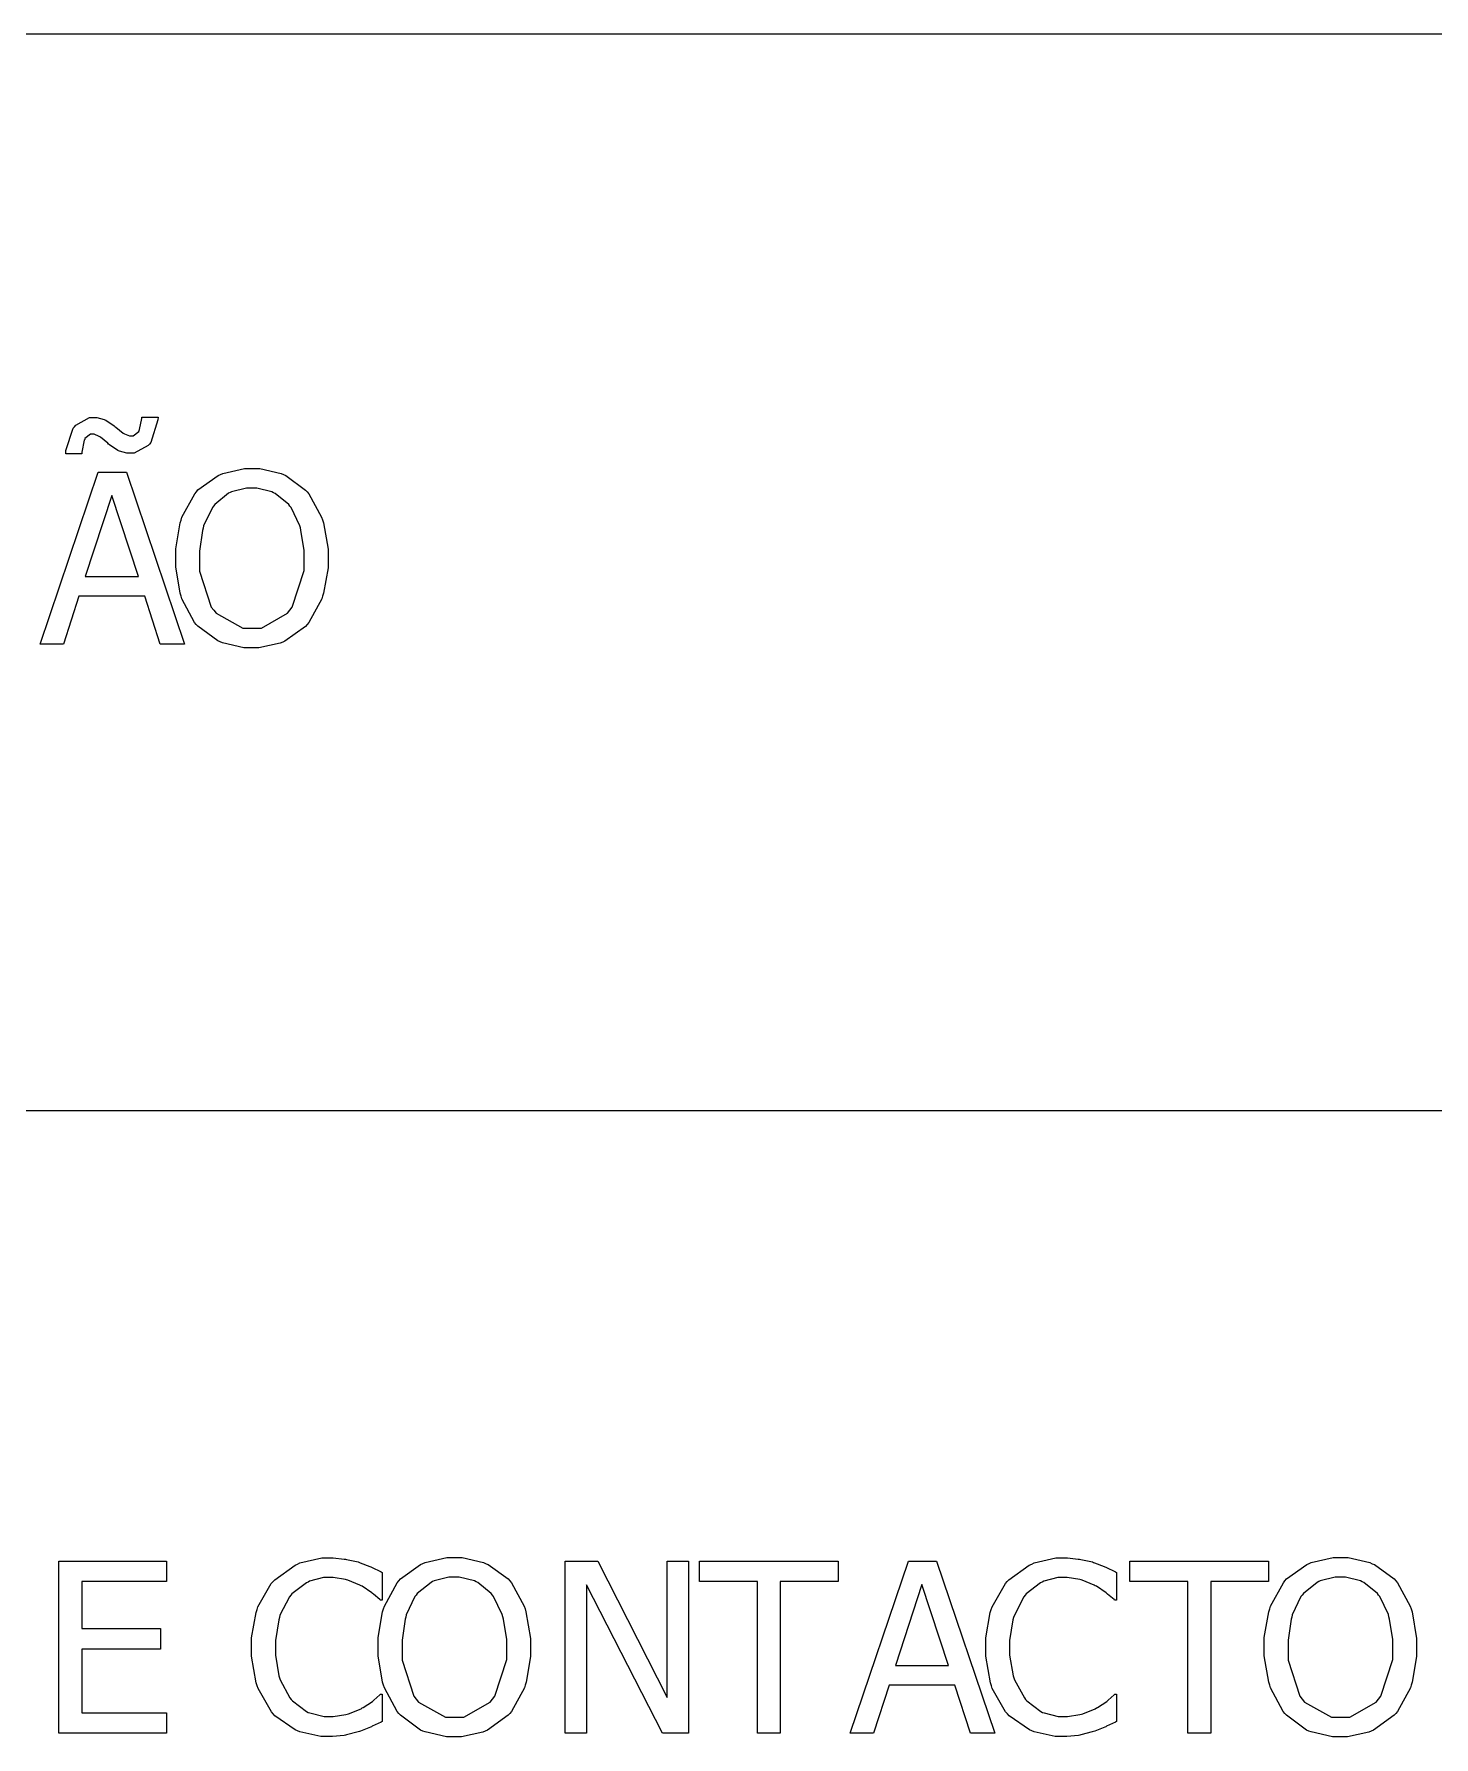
# Model space of a CAD drawing. Header units: millimetres. Extents: x 1974 to 2560, y 1429 to 1567.
# Drawn here: x 2482.196 to 2483.57, y 1522.892 to 1524.563 of the extents above; entities that cross this region are included whole.
import ezdxf

# ---------------------------------------------------------------- set-up
doc = ezdxf.new("R2010")
doc.units = ezdxf.units.MM
doc.layers.add('TEXTO', color=4, linetype='Continuous')

msp = doc.modelspace()

# ---------------------------------------------------------------- linework, layer by layer
at = {"layer": 'TEXTO', "color": 0}
for p, q in [((2507.7976, 1524.5625), (2478.9131, 1524.5625)), ((2482.2373, 1524.179), (2482.2507, 1524.1864)), ((2482.2507, 1524.1864), (2482.2553, 1524.1864)), ((2482.2553, 1524.1864), (2482.2579, 1524.1864)), ((2482.2579, 1524.1864), (2482.2651, 1524.1845)), ((2482.2999, 1524.1746), (2482.3021, 1524.1856)), ((2482.3021, 1524.1856), (2482.3022, 1524.1869)), ((2482.3022, 1524.1869), (2482.3181, 1524.1869)), ((2482.3022, 1524.1869), (2482.3022, 1524.1869)), ((2482.3181, 1524.1869), (2482.3179, 1524.1841)), ((2482.2276, 1524.154), (2482.2347, 1524.176)), ((2482.2347, 1524.176), (2482.2361, 1524.1774)), ((2482.2361, 1524.1774), (2482.2373, 1524.179)), ((2482.2518, 1524.17), (2482.2463, 1524.1658)), ((2482.2538, 1524.17), (2482.2518, 1524.17)), ((2482.2554, 1524.17), (2482.2538, 1524.17)), ((2482.2603, 1524.1679), (2482.2554, 1524.17)), ((2482.2651, 1524.1845), (2482.2659, 1524.1841)), ((2482.2659, 1524.1841), (2482.2667, 1524.1838)), ((2482.2667, 1524.1838), (2482.2748, 1524.1784)), ((2482.2748, 1524.1784), (2482.2757, 1524.1776)), ((2482.2757, 1524.1776), (2482.2765, 1524.1769)), ((2482.2765, 1524.1769), (2482.2838, 1524.1712)), ((2482.2838, 1524.1712), (2482.2845, 1524.1709)), ((2482.2845, 1524.1709), (2482.285, 1524.1705)), ((2482.285, 1524.1705), (2482.29, 1524.1685)), ((2482.29, 1524.1685), (2482.2916, 1524.1685)), ((2482.2916, 1524.1685), (2482.2936, 1524.1685)), ((2482.2936, 1524.1685), (2482.299, 1524.1729)), ((2482.299, 1524.1729), (2482.2995, 1524.1736)), ((2482.2995, 1524.1736), (2482.2999, 1524.1746)), ((2482.3179, 1524.1841), (2482.3108, 1524.162)), ((2482.2275, 1524.151), (2482.2276, 1524.154)), ((2482.2456, 1524.1641), (2482.2433, 1524.1525)), ((2482.2433, 1524.1525), (2482.2433, 1524.151)), ((2482.246, 1524.1648), (2482.2456, 1524.1641)), ((2482.2463, 1524.1658), (2482.246, 1524.1648)), ((2482.261, 1524.1674), (2482.2603, 1524.1679)), ((2482.2616, 1524.1671), (2482.261, 1524.1674)), ((2482.2686, 1524.1612), (2482.2616, 1524.1671)), ((2482.2695, 1524.1604), (2482.2686, 1524.1612)), ((2482.2703, 1524.1597), (2482.2695, 1524.1604)), ((2482.2785, 1524.1541), (2482.2703, 1524.1597)), ((2482.2793, 1524.1537), (2482.2785, 1524.1541)), ((2482.2801, 1524.1534), (2482.2793, 1524.1537)), ((2482.2875, 1524.1515), (2482.2801, 1524.1534)), ((2482.3084, 1524.1589), (2482.2947, 1524.1515)), ((2482.3097, 1524.1604), (2482.3084, 1524.1589)), ((2482.3108, 1524.162), (2482.3097, 1524.1604)), ((2482.2433, 1524.151), (2482.2275, 1524.151)), ((2482.2902, 1524.1515), (2482.2875, 1524.1515)), ((2482.2947, 1524.1515), (2482.2902, 1524.1515)), ((2482.3814, 1524.1317), (2482.4027, 1524.1365)), ((2482.4027, 1524.1365), (2482.4099, 1524.1365)), ((2482.4099, 1524.1365), (2482.4177, 1524.1365)), ((2482.4177, 1524.1365), (2482.4387, 1524.1315)), ((2482.2024, 1523.9641), (2482.2593, 1524.1329)), ((2482.2593, 1524.1329), (2482.287, 1524.1329)), ((2482.287, 1524.1329), (2482.3439, 1523.9641)), ((2482.3571, 1524.1155), (2482.3768, 1524.1296)), ((2482.3768, 1524.1296), (2482.3791, 1524.1306)), ((2482.3791, 1524.1306), (2482.3814, 1524.1317)), ((2482.4387, 1524.1315), (2482.441, 1524.1305)), ((2482.441, 1524.1305), (2482.4433, 1524.1296)), ((2482.4433, 1524.1296), (2482.4627, 1524.1153)), ((2482.2726, 1524.1101), (2482.2466, 1524.0304)), ((2482.2987, 1524.0304), (2482.2726, 1524.1101)), ((2482.3414, 1524.0886), (2482.3539, 1524.1117)), ((2482.3539, 1524.1117), (2482.3556, 1524.1135)), ((2482.3556, 1524.1135), (2482.3571, 1524.1155)), ((2482.3871, 1524.1122), (2482.3736, 1524.1012)), ((2482.3886, 1524.1128), (2482.3871, 1524.1122)), ((2482.3901, 1524.1136), (2482.3886, 1524.1128)), ((2482.4047, 1524.1171), (2482.3901, 1524.1136)), ((2482.41, 1524.1171), (2482.4047, 1524.1171)), ((2482.4148, 1524.1171), (2482.41, 1524.1171)), ((2482.4297, 1524.1135), (2482.4148, 1524.1171)), ((2482.4313, 1524.1127), (2482.4297, 1524.1135)), ((2482.4329, 1524.1121), (2482.4313, 1524.1127)), ((2482.4463, 1524.1011), (2482.4329, 1524.1121)), ((2482.4627, 1524.1153), (2482.4643, 1524.1135)), ((2482.4643, 1524.1135), (2482.4659, 1524.1117)), ((2482.4643, 1524.1135), (2482.4643, 1524.1135)), ((2482.4659, 1524.1117), (2482.4784, 1524.0888)), ((2482.3396, 1524.0832), (2482.3405, 1524.0858)), ((2482.3405, 1524.0858), (2482.3414, 1524.0886)), ((2482.3713, 1524.0982), (2482.3627, 1524.0801)), ((2482.3725, 1524.0996), (2482.3713, 1524.0982)), ((2482.3736, 1524.1012), (2482.3725, 1524.0996)), ((2482.4474, 1524.0996), (2482.4463, 1524.1011)), ((2482.4485, 1524.0983), (2482.4474, 1524.0996)), ((2482.4569, 1524.0804), (2482.4485, 1524.0983)), ((2482.4784, 1524.0888), (2482.4793, 1524.086)), ((2482.4793, 1524.086), (2482.4802, 1524.0832)), ((2482.3353, 1524.0578), (2482.3396, 1524.0832)), ((2482.3616, 1524.0758), (2482.3587, 1524.0553)), ((2482.3622, 1524.0779), (2482.3616, 1524.0758)), ((2482.3627, 1524.0801), (2482.3622, 1524.0779)), ((2482.4576, 1524.0782), (2482.4569, 1524.0804)), ((2482.4582, 1524.0761), (2482.4576, 1524.0782)), ((2482.4613, 1524.0559), (2482.4582, 1524.0761)), ((2482.4802, 1524.0832), (2482.4847, 1524.0572)), ((2482.3353, 1524.0484), (2482.3353, 1524.0578)), ((2482.3587, 1524.0553), (2482.3587, 1524.0484)), ((2482.4613, 1524.0484), (2482.4613, 1524.0559)), ((2482.4847, 1524.0572), (2482.4847, 1524.0484)), ((2482.3353, 1524.0399), (2482.3353, 1524.0484)), ((2482.3396, 1524.0141), (2482.3353, 1524.0399)), ((2482.3587, 1524.0484), (2482.3587, 1524.0357)), ((2482.3587, 1524.0357), (2482.3702, 1524.0006)), ((2482.4497, 1524.0006), (2482.4613, 1524.0365)), ((2482.4613, 1524.0365), (2482.4613, 1524.0484)), ((2482.4613, 1524.0484), (2482.4613, 1524.0484)), ((2482.4847, 1524.0392), (2482.4803, 1524.0142)), ((2482.4847, 1524.0484), (2482.4847, 1524.0392)), ((2482.2466, 1524.0304), (2482.2987, 1524.0304)), ((2482.2466, 1524.0304), (2482.2466, 1524.0304)), ((2482.2404, 1524.0113), (2482.2251, 1523.9641)), ((2482.3049, 1524.0113), (2482.2404, 1524.0113)), ((2482.3202, 1523.9641), (2482.3049, 1524.0113)), ((2482.3405, 1524.0113), (2482.3396, 1524.0141)), ((2482.3413, 1524.0085), (2482.3405, 1524.0113)), ((2482.3538, 1523.9855), (2482.3413, 1524.0085)), ((2482.4786, 1524.0087), (2482.466, 1523.9855)), ((2482.4794, 1524.0114), (2482.4786, 1524.0087)), ((2482.4803, 1524.0142), (2482.4794, 1524.0114)), ((2482.3555, 1523.9836), (2482.3538, 1523.9855)), ((2482.3702, 1524.0006), (2482.3726, 1523.9976)), ((2482.3726, 1523.9976), (2482.3749, 1523.9947)), ((2482.3749, 1523.9947), (2482.4012, 1523.98)), ((2482.4193, 1523.98), (2482.4451, 1523.9947)), ((2482.4451, 1523.9947), (2482.4474, 1523.9976)), ((2482.4474, 1523.9976), (2482.4497, 1524.0006)), ((2482.466, 1523.9855), (2482.4643, 1523.9836)), ((2482.3571, 1523.9817), (2482.3555, 1523.9836)), ((2482.3767, 1523.9674), (2482.3571, 1523.9817)), ((2482.4012, 1523.98), (2482.41, 1523.98)), ((2482.41, 1523.98), (2482.4193, 1523.98)), ((2482.4626, 1523.9816), (2482.4425, 1523.9672)), ((2482.4643, 1523.9836), (2482.4626, 1523.9816)), ((2482.2251, 1523.9641), (2482.2024, 1523.9641)), ((2482.2251, 1523.9641), (2482.2251, 1523.9641)), ((2482.3439, 1523.9641), (2482.3202, 1523.9641)), ((2482.379, 1523.9664), (2482.3767, 1523.9674)), ((2482.3813, 1523.9654), (2482.379, 1523.9664)), ((2482.4021, 1523.9605), (2482.3813, 1523.9654)), ((2482.4099, 1523.9605), (2482.4021, 1523.9605)), ((2482.4169, 1523.9605), (2482.4099, 1523.9605)), ((2482.4379, 1523.9653), (2482.4169, 1523.9605)), ((2482.4403, 1523.9662), (2482.4379, 1523.9653)), ((2482.4425, 1523.9672), (2482.4403, 1523.9662)), ((2507.7976, 1523.5065), (2478.9131, 1523.5065)), ((2482.4569, 1523.0631), (2482.4785, 1523.068)), ((2482.4785, 1523.068), (2482.4857, 1523.068)), ((2482.4857, 1523.068), (2482.4897, 1523.068)), ((2482.4897, 1523.068), (2482.5004, 1523.067)), ((2482.5004, 1523.067), (2482.5017, 1523.0667)), ((2482.5017, 1523.0667), (2482.5028, 1523.0665)), ((2482.5028, 1523.0665), (2482.5144, 1523.0641)), ((2482.5801, 1523.0636), (2482.6014, 1523.0685)), ((2482.6014, 1523.0685), (2482.6086, 1523.0685)), ((2482.6086, 1523.0685), (2482.6163, 1523.0685)), ((2482.6163, 1523.0685), (2482.6374, 1523.0636)), ((2483.1773, 1523.0631), (2483.1988, 1523.068)), ((2483.1988, 1523.068), (2483.206, 1523.068)), ((2483.206, 1523.068), (2483.21, 1523.068)), ((2483.21, 1523.068), (2483.2206, 1523.067)), ((2483.2206, 1523.067), (2483.2219, 1523.0667)), ((2483.2219, 1523.0667), (2483.2231, 1523.0665)), ((2483.2231, 1523.0665), (2483.2346, 1523.0641)), ((2483.4493, 1523.0636), (2483.4707, 1523.0685)), ((2483.4707, 1523.0685), (2483.4778, 1523.0685)), ((2483.4778, 1523.0685), (2483.4856, 1523.0685)), ((2483.4856, 1523.0685), (2483.5066, 1523.0636)), ((2482.2206, 1522.8961), (2482.2206, 1523.065)), ((2482.2206, 1523.065), (2482.3263, 1523.065)), ((2482.3263, 1523.065), (2482.3263, 1523.045)), ((2482.4325, 1523.0467), (2482.4524, 1523.0611)), ((2482.4524, 1523.0611), (2482.4547, 1523.0621)), ((2482.4547, 1523.0621), (2482.4569, 1523.0631)), ((2482.5144, 1523.0641), (2482.5155, 1523.0636)), ((2482.5155, 1523.0636), (2482.5163, 1523.0634)), ((2482.5163, 1523.0634), (2482.5256, 1523.0598)), ((2482.5256, 1523.0598), (2482.5266, 1523.0593)), ((2482.5266, 1523.0593), (2482.5275, 1523.059)), ((2482.5275, 1523.059), (2482.5369, 1523.0543)), ((2482.5369, 1523.0543), (2482.5379, 1523.0538)), ((2482.5379, 1523.0538), (2482.5379, 1523.0267)), ((2482.5558, 1523.0475), (2482.5755, 1523.0617)), ((2482.5755, 1523.0617), (2482.5778, 1523.0627)), ((2482.5778, 1523.0627), (2482.5801, 1523.0636)), ((2482.6374, 1523.0636), (2482.6397, 1523.0624)), ((2482.6397, 1523.0624), (2482.6419, 1523.0615)), ((2482.6419, 1523.0615), (2482.6614, 1523.0474)), ((2482.7174, 1522.8961), (2482.7174, 1523.065)), ((2482.7174, 1523.065), (2482.7493, 1523.065)), ((2482.7493, 1523.065), (2482.8173, 1522.9312)), ((2482.8173, 1522.9312), (2482.8173, 1523.065)), ((2482.8173, 1523.065), (2482.8382, 1523.065)), ((2482.8382, 1523.065), (2482.8382, 1522.8961)), ((2482.8382, 1523.065), (2482.8382, 1523.065)), ((2482.8492, 1523.045), (2482.8492, 1523.065)), ((2482.8492, 1523.065), (2482.9851, 1523.065)), ((2482.9851, 1523.065), (2482.9851, 1523.045)), ((2482.9971, 1522.8961), (2483.0541, 1523.065)), ((2483.0541, 1523.065), (2483.0817, 1523.065)), ((2483.0817, 1523.065), (2483.1387, 1522.8961)), ((2483.1527, 1523.0467), (2483.1727, 1523.0611)), ((2483.1727, 1523.0611), (2483.175, 1523.0621)), ((2483.175, 1523.0621), (2483.1773, 1523.0631)), ((2483.2346, 1523.0641), (2483.2357, 1523.0636)), ((2483.2357, 1523.0636), (2483.2366, 1523.0634)), ((2483.2366, 1523.0634), (2483.246, 1523.0598)), ((2483.246, 1523.0598), (2483.2469, 1523.0593)), ((2483.2469, 1523.0593), (2483.2478, 1523.059)), ((2483.2478, 1523.059), (2483.2572, 1523.0543)), ((2483.2572, 1523.0543), (2483.2582, 1523.0538)), ((2483.2582, 1523.0538), (2483.2582, 1523.0267)), ((2483.2714, 1523.045), (2483.2714, 1523.065)), ((2483.2714, 1523.065), (2483.4073, 1523.065)), ((2483.4073, 1523.065), (2483.4073, 1523.045)), ((2483.4251, 1523.0475), (2483.4448, 1523.0617)), ((2483.4448, 1523.0617), (2483.4471, 1523.0627)), ((2483.4471, 1523.0627), (2483.4493, 1523.0636)), ((2483.5066, 1523.0636), (2483.509, 1523.0624)), ((2483.509, 1523.0624), (2483.5112, 1523.0615)), ((2483.5112, 1523.0615), (2483.5306, 1523.0474)), ((2482.3263, 1523.045), (2482.2431, 1523.045)), ((2482.2431, 1523.045), (2482.2431, 1522.9987)), ((2482.416, 1523.02), (2482.4291, 1523.0429)), ((2482.4291, 1523.0429), (2482.4308, 1523.0448)), ((2482.4308, 1523.0448), (2482.4325, 1523.0467)), ((2482.4493, 1523.0329), (2482.4481, 1523.0314)), ((2482.4635, 1523.0437), (2482.4493, 1523.0329)), ((2482.4651, 1523.0444), (2482.4635, 1523.0437)), ((2482.4667, 1523.0452), (2482.4651, 1523.0444)), ((2482.4803, 1523.0489), (2482.4667, 1523.0452)), ((2482.4855, 1523.0489), (2482.4803, 1523.0489)), ((2482.4896, 1523.0489), (2482.4855, 1523.0489)), ((2482.5018, 1523.047), (2482.4896, 1523.0489)), ((2482.503, 1523.0466), (2482.5018, 1523.047)), ((2482.5043, 1523.0463), (2482.503, 1523.0466)), ((2482.516, 1523.0414), (2482.5043, 1523.0463)), ((2482.5171, 1523.0408), (2482.516, 1523.0414)), ((2482.5182, 1523.0403), (2482.5171, 1523.0408)), ((2482.5277, 1523.0339), (2482.5182, 1523.0403)), ((2482.5284, 1523.0332), (2482.5277, 1523.0339)), ((2482.5292, 1523.0326), (2482.5284, 1523.0332)), ((2482.5401, 1523.0207), (2482.5526, 1523.0436)), ((2482.5526, 1523.0436), (2482.5543, 1523.0456)), ((2482.5543, 1523.0456), (2482.5558, 1523.0475)), ((2482.5723, 1523.0332), (2482.5711, 1523.0316)), ((2482.5858, 1523.0441), (2482.5723, 1523.0332)), ((2482.5873, 1523.0448), (2482.5858, 1523.0441)), ((2482.5888, 1523.0456), (2482.5873, 1523.0448)), ((2482.6033, 1523.0491), (2482.5888, 1523.0456)), ((2482.6087, 1523.0491), (2482.6033, 1523.0491)), ((2482.6135, 1523.0491), (2482.6087, 1523.0491)), ((2482.6284, 1523.0455), (2482.6135, 1523.0491)), ((2482.63, 1523.0447), (2482.6284, 1523.0455)), ((2482.6316, 1523.0441), (2482.63, 1523.0447)), ((2482.6449, 1523.0331), (2482.6316, 1523.0441)), ((2482.6461, 1523.0316), (2482.6449, 1523.0331)), ((2482.6614, 1523.0474), (2482.663, 1523.0456)), ((2482.663, 1523.0456), (2482.6646, 1523.0437)), ((2482.663, 1523.0456), (2482.663, 1523.0456)), ((2482.6646, 1523.0437), (2482.6771, 1523.0208)), ((2482.813, 1522.8961), (2482.7384, 1523.0417)), ((2482.7384, 1523.0417), (2482.7384, 1522.8961)), ((2482.9059, 1523.045), (2482.8492, 1523.045)), ((2482.9059, 1522.8961), (2482.9059, 1523.045)), ((2482.9851, 1523.045), (2482.9284, 1523.045)), ((2482.9284, 1523.045), (2482.9284, 1522.8961)), ((2483.0674, 1523.0421), (2483.0414, 1522.9625)), ((2483.0935, 1522.9625), (2483.0674, 1523.0421)), ((2483.1362, 1523.02), (2483.1493, 1523.0429)), ((2483.1493, 1523.0429), (2483.1511, 1523.0448)), ((2483.1511, 1523.0448), (2483.1527, 1523.0467)), ((2483.1696, 1523.0329), (2483.1685, 1523.0314)), ((2483.1837, 1523.0437), (2483.1696, 1523.0329)), ((2483.1853, 1523.0444), (2483.1837, 1523.0437)), ((2483.1869, 1523.0452), (2483.1853, 1523.0444)), ((2483.2006, 1523.0489), (2483.1869, 1523.0452)), ((2483.2058, 1523.0489), (2483.2006, 1523.0489)), ((2483.2099, 1523.0489), (2483.2058, 1523.0489)), ((2483.2221, 1523.047), (2483.2099, 1523.0489)), ((2483.2234, 1523.0466), (2483.2221, 1523.047)), ((2483.2246, 1523.0463), (2483.2234, 1523.0466)), ((2483.2364, 1523.0414), (2483.2246, 1523.0463)), ((2483.2374, 1523.0408), (2483.2364, 1523.0414)), ((2483.2385, 1523.0403), (2483.2374, 1523.0408)), ((2483.248, 1523.0339), (2483.2385, 1523.0403)), ((2483.2488, 1523.0332), (2483.248, 1523.0339)), ((2483.2495, 1523.0326), (2483.2488, 1523.0332)), ((2483.3281, 1523.045), (2483.2714, 1523.045)), ((2483.3281, 1522.8961), (2483.3281, 1523.045)), ((2483.4073, 1523.045), (2483.3506, 1523.045)), ((2483.3506, 1523.045), (2483.3506, 1522.8961)), ((2483.4093, 1523.0207), (2483.4219, 1523.0436)), ((2483.4219, 1523.0436), (2483.4235, 1523.0456)), ((2483.4235, 1523.0456), (2483.4251, 1523.0475)), ((2483.4416, 1523.0332), (2483.4404, 1523.0316)), ((2483.455, 1523.0441), (2483.4416, 1523.0332)), ((2483.4566, 1523.0448), (2483.455, 1523.0441)), ((2483.458, 1523.0456), (2483.4566, 1523.0448)), ((2483.4726, 1523.0491), (2483.458, 1523.0456)), ((2483.4779, 1523.0491), (2483.4726, 1523.0491)), ((2483.4828, 1523.0491), (2483.4779, 1523.0491)), ((2483.4976, 1523.0455), (2483.4828, 1523.0491)), ((2483.4993, 1523.0447), (2483.4976, 1523.0455)), ((2483.5008, 1523.0441), (2483.4993, 1523.0447)), ((2483.5142, 1523.0331), (2483.5008, 1523.0441)), ((2483.5154, 1523.0316), (2483.5142, 1523.0331)), ((2483.5306, 1523.0474), (2483.5322, 1523.0456)), ((2483.5322, 1523.0456), (2483.5338, 1523.0437)), ((2483.5322, 1523.0456), (2483.5322, 1523.0456)), ((2483.5338, 1523.0437), (2483.5463, 1523.0208)), ((2482.4141, 1523.0147), (2482.4151, 1523.0174)), ((2482.4151, 1523.0174), (2482.416, 1523.02)), ((2482.4469, 1523.03), (2482.4376, 1523.012)), ((2482.4481, 1523.0314), (2482.4469, 1523.03)), ((2482.5355, 1523.0272), (2482.5292, 1523.0326)), ((2482.5361, 1523.0267), (2482.5355, 1523.0272)), ((2482.5379, 1523.0267), (2482.5361, 1523.0267)), ((2482.5383, 1523.0153), (2482.5392, 1523.018)), ((2482.5392, 1523.018), (2482.5401, 1523.0207)), ((2482.57, 1523.0303), (2482.5614, 1523.0122)), ((2482.5711, 1523.0316), (2482.57, 1523.0303)), ((2482.6472, 1523.0303), (2482.6461, 1523.0316)), ((2482.6556, 1523.0125), (2482.6472, 1523.0303)), ((2482.6771, 1523.0208), (2482.678, 1523.018)), ((2482.678, 1523.018), (2482.6789, 1523.0153)), ((2483.1344, 1523.0147), (2483.1354, 1523.0174)), ((2483.1354, 1523.0174), (2483.1362, 1523.02)), ((2483.1672, 1523.03), (2483.158, 1523.012)), ((2483.1685, 1523.0314), (2483.1672, 1523.03)), ((2483.2559, 1523.0272), (2483.2495, 1523.0326)), ((2483.2564, 1523.0267), (2483.2559, 1523.0272)), ((2483.2582, 1523.0267), (2483.2564, 1523.0267)), ((2483.4076, 1523.0153), (2483.4085, 1523.018)), ((2483.4085, 1523.018), (2483.4093, 1523.0207)), ((2483.4392, 1523.0303), (2483.4307, 1523.0122)), ((2483.4404, 1523.0316), (2483.4392, 1523.0303)), ((2483.5164, 1523.0303), (2483.5154, 1523.0316)), ((2483.5249, 1523.0125), (2483.5164, 1523.0303)), ((2483.5463, 1523.0208), (2483.5473, 1523.018)), ((2483.5473, 1523.018), (2483.5482, 1523.0153)), ((2482.4097, 1522.9896), (2482.4141, 1523.0147)), ((2482.4364, 1523.0075), (2482.4331, 1522.9872)), ((2482.4371, 1523.0097), (2482.4364, 1523.0075)), ((2482.4376, 1523.012), (2482.4371, 1523.0097)), ((2482.534, 1522.9899), (2482.5383, 1523.0153)), ((2482.5603, 1523.0079), (2482.5574, 1522.9874)), ((2482.5609, 1523.01), (2482.5603, 1523.0079)), ((2482.5614, 1523.0122), (2482.5609, 1523.01)), ((2482.6563, 1523.0102), (2482.6556, 1523.0125)), ((2482.6569, 1523.0081), (2482.6563, 1523.0102)), ((2482.66, 1522.988), (2482.6569, 1523.0081)), ((2482.6789, 1523.0153), (2482.6834, 1522.9892)), ((2483.13, 1522.9896), (2483.1344, 1523.0147)), ((2483.1566, 1523.0075), (2483.1534, 1522.9872)), ((2483.1573, 1523.0097), (2483.1566, 1523.0075)), ((2483.158, 1523.012), (2483.1573, 1523.0097)), ((2483.4032, 1522.9899), (2483.4076, 1523.0153)), ((2483.4295, 1523.0079), (2483.4266, 1522.9874)), ((2483.4301, 1523.01), (2483.4295, 1523.0079)), ((2483.4307, 1523.0122), (2483.4301, 1523.01)), ((2483.5255, 1523.0102), (2483.5249, 1523.0125)), ((2483.5261, 1523.0081), (2483.5255, 1523.0102)), ((2483.5292, 1522.988), (2483.5261, 1523.0081)), ((2483.5482, 1523.0153), (2483.5526, 1522.9892)), ((2482.2431, 1522.9987), (2482.3205, 1522.9987)), ((2482.3205, 1522.9987), (2482.3205, 1522.9787)), ((2482.4097, 1522.9803), (2482.4097, 1522.9896)), ((2482.4331, 1522.9872), (2482.4331, 1522.9803)), ((2482.534, 1522.9805), (2482.534, 1522.9899)), ((2482.5574, 1522.9874), (2482.5574, 1522.9805)), ((2482.66, 1522.9805), (2482.66, 1522.988)), ((2482.6834, 1522.9892), (2482.6834, 1522.9805)), ((2483.13, 1522.9803), (2483.13, 1522.9896)), ((2483.1534, 1522.9872), (2483.1534, 1522.9803)), ((2483.4032, 1522.9805), (2483.4032, 1522.9899)), ((2483.4266, 1522.9874), (2483.4266, 1522.9805)), ((2483.5292, 1522.9805), (2483.5292, 1522.988)), ((2483.5526, 1522.9892), (2483.5526, 1522.9805)), ((2482.3205, 1522.9787), (2482.2431, 1522.9787)), ((2482.2431, 1522.9787), (2482.2431, 1522.9161)), ((2482.4097, 1522.9716), (2482.4097, 1522.9803)), ((2482.4143, 1522.9454), (2482.4097, 1522.9716)), ((2482.4331, 1522.9803), (2482.4331, 1522.9728)), ((2482.4331, 1522.9728), (2482.4365, 1522.9525)), ((2482.534, 1522.972), (2482.534, 1522.9805)), ((2482.5383, 1522.9461), (2482.534, 1522.972)), ((2482.5574, 1522.9805), (2482.5574, 1522.9678)), ((2482.5574, 1522.9678), (2482.5689, 1522.9326)), ((2482.6483, 1522.9326), (2482.66, 1522.9686)), ((2482.66, 1522.9686), (2482.66, 1522.9805)), ((2482.66, 1522.9805), (2482.66, 1522.9805)), ((2482.6834, 1522.9713), (2482.679, 1522.9461)), ((2482.6834, 1522.9805), (2482.6834, 1522.9713)), ((2483.13, 1522.9716), (2483.13, 1522.9803)), ((2483.1346, 1522.9454), (2483.13, 1522.9716)), ((2483.1534, 1522.9803), (2483.1534, 1522.9728)), ((2483.1534, 1522.9728), (2483.1568, 1522.9525)), ((2483.4032, 1522.972), (2483.4032, 1522.9805)), ((2483.4076, 1522.9461), (2483.4032, 1522.972)), ((2483.4266, 1522.9805), (2483.4266, 1522.9678)), ((2483.4266, 1522.9678), (2483.4381, 1522.9326)), ((2483.5176, 1522.9326), (2483.5292, 1522.9686)), ((2483.5292, 1522.9686), (2483.5292, 1522.9805)), ((2483.5292, 1522.9805), (2483.5292, 1522.9805)), ((2483.5526, 1522.9713), (2483.5483, 1522.9461)), ((2483.5526, 1522.9805), (2483.5526, 1522.9713)), ((2482.4365, 1522.9525), (2482.4372, 1522.9504)), ((2482.4372, 1522.9504), (2482.4379, 1522.9484)), ((2483.0414, 1522.9625), (2483.0935, 1522.9625)), ((2483.0414, 1522.9625), (2483.0414, 1522.9625)), ((2483.1568, 1522.9525), (2483.1576, 1522.9504)), ((2483.1576, 1522.9504), (2483.1582, 1522.9484)), ((2482.4152, 1522.9426), (2482.4143, 1522.9454)), ((2482.4161, 1522.9399), (2482.4152, 1522.9426)), ((2482.4292, 1522.917), (2482.4161, 1522.9399)), ((2482.4379, 1522.9484), (2482.4474, 1522.9307)), ((2482.5297, 1522.9287), (2482.5357, 1522.9339)), ((2482.5357, 1522.9339), (2482.5362, 1522.9343)), ((2482.5362, 1522.9343), (2482.5379, 1522.9343)), ((2482.5379, 1522.9343), (2482.5379, 1522.9076)), ((2482.5392, 1522.9433), (2482.5383, 1522.9461)), ((2482.54, 1522.9405), (2482.5392, 1522.9433)), ((2482.5525, 1522.9176), (2482.54, 1522.9405)), ((2482.6773, 1522.9407), (2482.6646, 1522.9176)), ((2482.6781, 1522.9433), (2482.6773, 1522.9407)), ((2482.679, 1522.9461), (2482.6781, 1522.9433)), ((2483.0351, 1522.9433), (2483.0198, 1522.8961)), ((2483.0997, 1522.9433), (2483.0351, 1522.9433)), ((2483.115, 1522.8961), (2483.0997, 1522.9433)), ((2483.1356, 1522.9426), (2483.1346, 1522.9454)), ((2483.1364, 1522.9399), (2483.1356, 1522.9426)), ((2483.1494, 1522.917), (2483.1364, 1522.9399)), ((2483.1582, 1522.9484), (2483.1678, 1522.9307)), ((2483.25, 1522.9287), (2483.256, 1522.9339)), ((2483.256, 1522.9339), (2483.2565, 1522.9343)), ((2483.2565, 1522.9343), (2483.2582, 1522.9343)), ((2483.2582, 1522.9343), (2483.2582, 1522.9076)), ((2483.4085, 1522.9433), (2483.4076, 1522.9461)), ((2483.4092, 1522.9405), (2483.4085, 1522.9433)), ((2483.4218, 1522.9176), (2483.4092, 1522.9405)), ((2483.5465, 1522.9407), (2483.5339, 1522.9176)), ((2483.5474, 1522.9433), (2483.5465, 1522.9407)), ((2483.5483, 1522.9461), (2483.5474, 1522.9433)), ((2482.2431, 1522.9161), (2482.3263, 1522.9161)), ((2482.3263, 1522.9161), (2482.3263, 1522.8961)), ((2482.4309, 1522.9151), (2482.4292, 1522.917)), ((2482.4474, 1522.9307), (2482.4487, 1522.9292)), ((2482.4487, 1522.9292), (2482.4499, 1522.9279)), ((2482.4499, 1522.9279), (2482.4636, 1522.9174)), ((2482.4636, 1522.9174), (2482.4653, 1522.9166)), ((2482.4653, 1522.9166), (2482.4669, 1522.916)), ((2482.4669, 1522.916), (2482.4808, 1522.9124)), ((2482.5049, 1522.9152), (2482.5172, 1522.9202)), ((2482.5172, 1522.9202), (2482.5183, 1522.9209)), ((2482.5183, 1522.9209), (2482.5192, 1522.9214)), ((2482.5192, 1522.9214), (2482.5282, 1522.9274)), ((2482.5282, 1522.9274), (2482.529, 1522.928)), ((2482.529, 1522.928), (2482.5297, 1522.9287)), ((2482.5542, 1522.9156), (2482.5525, 1522.9176)), ((2482.5689, 1522.9326), (2482.5712, 1522.9296)), ((2482.5712, 1522.9296), (2482.5735, 1522.9266)), ((2482.5735, 1522.9266), (2482.5999, 1522.9119)), ((2482.618, 1522.9119), (2482.6438, 1522.9266)), ((2482.6438, 1522.9266), (2482.6461, 1522.9296)), ((2482.6461, 1522.9296), (2482.6483, 1522.9326)), ((2482.6646, 1522.9176), (2482.663, 1522.9156)), ((2483.1512, 1522.9151), (2483.1494, 1522.917)), ((2483.1678, 1522.9307), (2483.169, 1522.9292)), ((2483.169, 1522.9292), (2483.1702, 1522.9279)), ((2483.1702, 1522.9279), (2483.184, 1522.9174)), ((2483.184, 1522.9174), (2483.1856, 1522.9166)), ((2483.1856, 1522.9166), (2483.1872, 1522.916)), ((2483.1872, 1522.916), (2483.2011, 1522.9124)), ((2483.2252, 1522.9152), (2483.2374, 1522.9202)), ((2483.2374, 1522.9202), (2483.2386, 1522.9209)), ((2483.2386, 1522.9209), (2483.2396, 1522.9214)), ((2483.2396, 1522.9214), (2483.2486, 1522.9274)), ((2483.2486, 1522.9274), (2483.2493, 1522.928)), ((2483.2493, 1522.928), (2483.25, 1522.9287)), ((2483.4234, 1522.9156), (2483.4218, 1522.9176)), ((2483.4381, 1522.9326), (2483.4405, 1522.9296)), ((2483.4405, 1522.9296), (2483.4428, 1522.9266)), ((2483.4428, 1522.9266), (2483.4691, 1522.9119)), ((2483.4872, 1522.9119), (2483.5131, 1522.9266)), ((2483.5131, 1522.9266), (2483.5154, 1522.9296)), ((2483.5154, 1522.9296), (2483.5176, 1522.9326)), ((2483.5339, 1522.9176), (2483.5322, 1522.9156)), ((2482.4326, 1522.9133), (2482.4309, 1522.9151)), ((2482.4526, 1522.8995), (2482.4326, 1522.9133)), ((2482.4549, 1522.8986), (2482.4526, 1522.8995)), ((2482.4808, 1522.9124), (2482.4855, 1522.9124)), ((2482.4855, 1522.9124), (2482.4899, 1522.9124)), ((2482.4899, 1522.9124), (2482.5021, 1522.9145)), ((2482.5021, 1522.9145), (2482.5035, 1522.9148)), ((2482.5035, 1522.9148), (2482.5049, 1522.9152)), ((2482.5265, 1522.9021), (2482.5166, 1522.8983)), ((2482.5274, 1522.9025), (2482.5265, 1522.9021)), ((2482.5281, 1522.903), (2482.5274, 1522.9025)), ((2482.5369, 1522.9071), (2482.5281, 1522.903)), ((2482.5379, 1522.9076), (2482.5369, 1522.9071)), ((2482.5558, 1522.9138), (2482.5542, 1522.9156)), ((2482.5754, 1522.8993), (2482.5558, 1522.9138)), ((2482.5777, 1522.8983), (2482.5754, 1522.8993)), ((2482.5999, 1522.9119), (2482.6087, 1522.9119)), ((2482.6087, 1522.9119), (2482.618, 1522.9119)), ((2482.6613, 1522.9137), (2482.6412, 1522.8991)), ((2482.663, 1522.9156), (2482.6613, 1522.9137)), ((2483.1528, 1522.9133), (2483.1512, 1522.9151)), ((2483.1729, 1522.8995), (2483.1528, 1522.9133)), ((2483.1752, 1522.8986), (2483.1729, 1522.8995)), ((2483.2011, 1522.9124), (2483.2058, 1522.9124)), ((2483.2058, 1522.9124), (2483.2103, 1522.9124)), ((2483.2103, 1522.9124), (2483.2224, 1522.9145)), ((2483.2224, 1522.9145), (2483.2238, 1522.9148)), ((2483.2238, 1522.9148), (2483.2252, 1522.9152)), ((2483.2468, 1522.9021), (2483.2368, 1522.8983)), ((2483.2477, 1522.9025), (2483.2468, 1522.9021)), ((2483.2485, 1522.903), (2483.2477, 1522.9025)), ((2483.2572, 1522.9071), (2483.2485, 1522.903)), ((2483.2582, 1522.9076), (2483.2572, 1522.9071)), ((2483.4251, 1522.9138), (2483.4234, 1522.9156)), ((2483.4447, 1522.8993), (2483.4251, 1522.9138)), ((2483.447, 1522.8983), (2483.4447, 1522.8993)), ((2483.4691, 1522.9119), (2483.4779, 1522.9119)), ((2483.4779, 1522.9119), (2483.4872, 1522.9119)), ((2483.5305, 1522.9137), (2483.5104, 1522.8991)), ((2483.5322, 1522.9156), (2483.5305, 1522.9137)), ((2482.3263, 1522.8961), (2482.2206, 1522.8961)), ((2482.3263, 1522.8961), (2482.3263, 1522.8961)), ((2482.4571, 1522.8976), (2482.4549, 1522.8986)), ((2482.4777, 1522.893), (2482.4571, 1522.8976)), ((2482.4854, 1522.893), (2482.4777, 1522.893)), ((2482.4892, 1522.893), (2482.4854, 1522.893)), ((2482.4854, 1522.893), (2482.4854, 1522.893)), ((2482.5007, 1522.894), (2482.4892, 1522.893)), ((2482.5018, 1522.8943), (2482.5007, 1522.894)), ((2482.5027, 1522.8945), (2482.5018, 1522.8943)), ((2482.5142, 1522.8975), (2482.5027, 1522.8945)), ((2482.5155, 1522.8978), (2482.5142, 1522.8975)), ((2482.5166, 1522.8983), (2482.5155, 1522.8978)), ((2482.58, 1522.8974), (2482.5777, 1522.8983)), ((2482.6008, 1522.8925), (2482.58, 1522.8974)), ((2482.6086, 1522.8925), (2482.6008, 1522.8925)), ((2482.6156, 1522.8925), (2482.6086, 1522.8925)), ((2482.6366, 1522.8973), (2482.6156, 1522.8925)), ((2482.6389, 1522.8981), (2482.6366, 1522.8973)), ((2482.6412, 1522.8991), (2482.6389, 1522.8981)), ((2482.7384, 1522.8961), (2482.7174, 1522.8961)), ((2482.8382, 1522.8961), (2482.813, 1522.8961)), ((2482.9284, 1522.8961), (2482.9059, 1522.8961)), ((2482.9284, 1522.8961), (2482.9284, 1522.8961)), ((2483.0198, 1522.8961), (2482.9971, 1522.8961)), ((2483.0198, 1522.8961), (2483.0198, 1522.8961)), ((2483.1387, 1522.8961), (2483.115, 1522.8961)), ((2483.1775, 1522.8976), (2483.1752, 1522.8986)), ((2483.198, 1522.893), (2483.1775, 1522.8976)), ((2483.2057, 1522.893), (2483.198, 1522.893)), ((2483.2095, 1522.893), (2483.2057, 1522.893)), ((2483.2057, 1522.893), (2483.2057, 1522.893)), ((2483.221, 1522.894), (2483.2095, 1522.893)), ((2483.2221, 1522.8943), (2483.221, 1522.894)), ((2483.2231, 1522.8945), (2483.2221, 1522.8943)), ((2483.2344, 1522.8975), (2483.2231, 1522.8945)), ((2483.2357, 1522.8978), (2483.2344, 1522.8975)), ((2483.2368, 1522.8983), (2483.2357, 1522.8978)), ((2483.3506, 1522.8961), (2483.3281, 1522.8961)), ((2483.3506, 1522.8961), (2483.3506, 1522.8961)), ((2483.4492, 1522.8974), (2483.447, 1522.8983)), ((2483.4701, 1522.8925), (2483.4492, 1522.8974)), ((2483.4778, 1522.8925), (2483.4701, 1522.8925)), ((2483.4848, 1522.8925), (2483.4778, 1522.8925)), ((2483.5059, 1522.8973), (2483.4848, 1522.8925)), ((2483.5082, 1522.8981), (2483.5059, 1522.8973)), ((2483.5104, 1522.8991), (2483.5082, 1522.8981))]:
    msp.add_line(p, q, dxfattribs=at)

doc.saveas('drawing.dxf')
